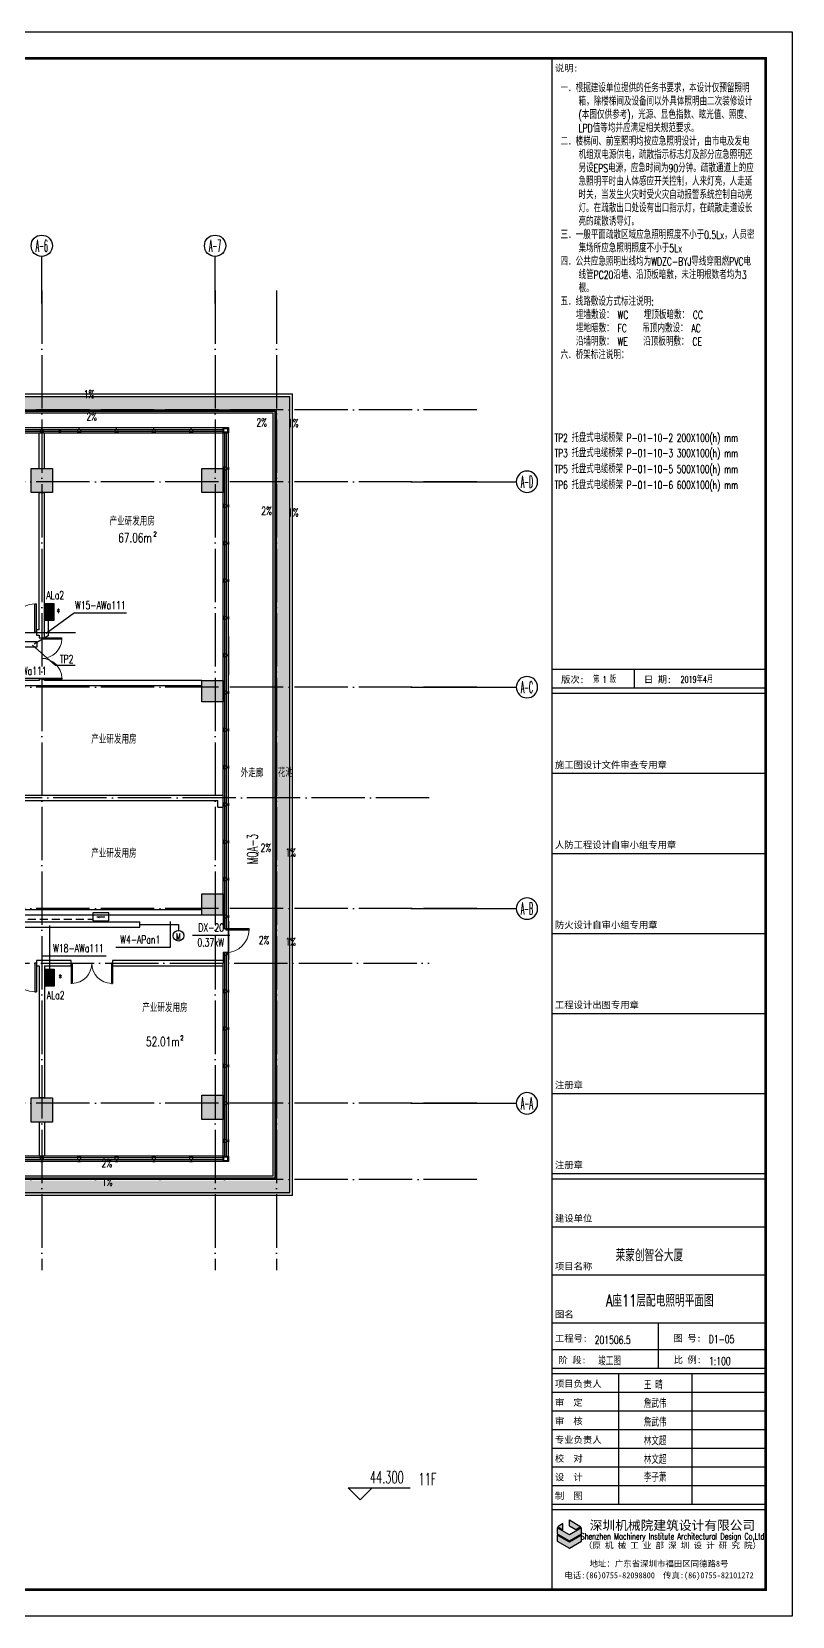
# Model space of a CAD drawing. Extents: x 1980812 to 2226895, y -554123 to 281606.
# Drawn here: x 2036387 to 2064912, y 83858 to 143258 of the extents above; entities that cross this region are included whole.
import ezdxf
from ezdxf.enums import TextEntityAlignment as Align

# ---------------------------------------------------------------- set-up
doc = ezdxf.new("R2010")
doc.units = 0
doc.header["$LTSCALE"] = 1000
doc.header["$MEASUREMENT"] = 0
doc.linetypes.add('DOTE', pattern=[2.42, 2, -0.2, 0.02, -0.2])
doc.linetypes.add('DQXX', pattern=[4.5, 3, -1.5])
for name, color, linetype in [('$TD_AUDIT_GENERATED_(158)', 8, 'Continuous'), ('$TD_AUDIT_GENERATED_(1F3)', 7, 'Continuous'), ('$TD_AUDIT_GENERATED_(210)', 8, 'Continuous'), ('$TD_AUDIT_GENERATED_(24E)', 8, 'Continuous'), ('$TD_AUDIT_GENERATED_(2762)', 8, 'Continuous'), ('$TD_AUDIT_GENERATED_(276D)', 8, 'Continuous'), ('$TD_AUDIT_GENERATED_(2A51)', 8, 'Continuous'), ('1', 1, 'Continuous'), ('7', 7, 'Continuous'), ('A-FLOR-LAND', 8, 'Continuous'), ('AXIS', 7, 'Continuous'), ('AXIS_TEXT', 7, 'Continuous'), ('COLU', 8, 'Continuous'), ('COLU_HATCH', 8, 'Continuous'), ('CURTWALL', 8, 'Continuous'), ('DIM_ELEV', 8, 'Continuous'), ('DIM_SYMB', 8, 'Continuous'), ('dote', 8, 'DOTE'), ('DQ1', 1, 'Continuous'), ('DQ2', 2, 'Continuous'), ('DQ7', 7, 'Continuous'), ('DQK1', 1, 'Continuous'), ('DQK7', 7, 'Continuous'), ('DQqj', 1, 'Continuous'), ('DQX', 2, 'DQXX'), ('PUB_TEXT', 8, 'Continuous'), ('TK', 1, 'Continuous'), ('WALL', 7, 'Continuous'), ('WINDOW', 8, 'Continuous')]:
    doc.layers.add(name, color=color, linetype=linetype)
doc.styles.add('_TCH_AXIS', font='COMPLEX', dxfattribs={"bigfont": 'GBCBIG'})
doc.styles.add('_TCH_DIM', font='SIMPLEX', dxfattribs={"bigfont": 'GBCBIG'})
doc.styles.add('COMPLEX', font='COMPLEX')
doc.styles.add('D8', font='txtw.shx', dxfattribs={"width": 0.7, "bigfont": 'hztxtw.shx'})
doc.styles.add('HEITI', font='simplex.shx', dxfattribs={"width": 0.6, "bigfont": 'hztxt.shx'})
doc.styles.add('HZF', font='ROMANS2', dxfattribs={"width": 0.7, "bigfont": 'HZDF2'})
doc.styles.add('HZTXTW', font='txtw.shx', dxfattribs={"width": 0.6, "bigfont": 'hztxtw.shx'})
doc.styles.add('SONGTI', font='', dxfattribs={"width": 1.1})
doc.styles.get('SONGTI').set_extended_font_data('NSimSun')

# ---------------------------------------------------------------- blocks, each defined once
blk = doc.blocks.new('_AXISO')
blk.add_circle((0, 0), 0.5)
at = {"layer": 'AXIS_TEXT', "style": 'COMPLEX', "width": 1.041667}
blk.add_attdef('A', text='', height=0.56, dxfattribs=at).set_placement((-0.25, -0.28), (0.25, -0.28), align=Align.FIT)
blk = doc.blocks.new('$TD_AUDIT_GENERATED_(9F)')
at = {"layer": 'AXIS'}
for p, q in [((40100, 29979), (40100, 31745)), ((46600, 29979), (46600, 31745)), ((53944, 23300), (57893, 23300)), ((53944, 15600), (57893, 15600)), ((53944, 7300), (57893, 7300)), ((53944, 0), (57893, 0))]:
    blk.add_line(p, q, dxfattribs=at)
at = {"layer": 'dote'}
for p, q in [((40100, 30469), (40100, -6248)), ((46600, 30469), (46600, -6248)), ((48900, 30469), (48900, -6248)), ((56411, 26000), (-8456, 26000)), ((56413, 23300), (-8454, 23300)), ((56413, 15600), (-8454, 15600)), ((54631, 11450), (37209, 11450)), ((56413, 7300), (-8454, 7300)), ((56413, 0), (-8454, 0)), ((56413, -2850), (-8454, -2850))]:
    blk.add_line(p, q, dxfattribs=at)
at = {"layer": 'AXIS'}
ref = blk.add_blockref('_AXISO', (40100, 32145), dxfattribs=dict(at, xscale=800, yscale=800, zscale=800))
ref.add_attrib('A', 'A-6', dxfattribs={"layer": 'AXIS_TEXT', "height": 452.5, "style": '_TCH_AXIS', "width": 0.344262}).set_placement((39874, 31919), (40326, 31919), align=Align.FIT)
ref = blk.add_blockref('_AXISO', (46600, 32145), dxfattribs=dict(at, xscale=800, yscale=800, zscale=800))
ref.add_attrib('A', 'A-7', dxfattribs={"layer": 'AXIS_TEXT', "height": 452.5, "style": '_TCH_AXIS', "width": 0.344262}).set_placement((46374, 31919), (46826, 31919), align=Align.FIT)
ref = blk.add_blockref('_AXISO', (58293, 23300), dxfattribs=dict(at, xscale=-800, yscale=800, zscale=800))
ref.add_attrib('A', 'A-D', dxfattribs={"layer": 'AXIS_TEXT', "height": 452.5, "style": '_TCH_AXIS', "width": 0.328125}).set_placement((58066, 23074), (58519, 23074), align=Align.FIT)
ref = blk.add_blockref('_AXISO', (58293, 15600), dxfattribs=dict(at, xscale=-800, yscale=800, zscale=800))
ref.add_attrib('A', 'A-C', dxfattribs={"layer": 'AXIS_TEXT', "height": 452.5, "style": '_TCH_AXIS', "width": 0.33871}).set_placement((58066, 15374), (58519, 15374), align=Align.FIT)
ref = blk.add_blockref('_AXISO', (58293, 7300), dxfattribs=dict(at, xscale=-800, yscale=800, zscale=800))
ref.add_attrib('A', 'A-B', dxfattribs={"layer": 'AXIS_TEXT', "height": 452.5, "style": '_TCH_AXIS', "width": 0.328125}).set_placement((58066, 7074), (58519, 7074), align=Align.FIT)
ref = blk.add_blockref('_AXISO', (58293, 0), dxfattribs=dict(at, xscale=-800, yscale=800, zscale=800))
ref.add_attrib('A', 'A-A', dxfattribs={"layer": 'AXIS_TEXT', "height": 452.5, "style": '_TCH_AXIS', "width": 0.323077}).set_placement((58066, -226), (58519, -226), align=Align.FIT)
blk = doc.blocks.new('$DorLib2D$00000002')
for p, q in [((-0.5, 0), (-0.5, 0.4875)), ((-0.475, 0.4875), (-0.5, 0.4875)), ((-0.475, 0), (-0.475, 0.4875)), ((0.475, 0), (0.475, 0.4875)), ((0.475, 0.4875), (0.5, 0.4875)), ((0.5, 0), (0.5, 0.4875)), ((-0.5, 0), (-0.475, 0)), ((0.5, 0), (0.475, 0))]:
    blk.add_line(p, q)
at = {"lineweight": 13}
for centre, start, end in [((-0.4875, 0), 0, 88.53072), ((0.4875, 0), 91.46928, 180)]:
    blk.add_arc(centre, 0.4875, start, end, dxfattribs=at)
blk = doc.blocks.new('$DorLib2D$00000001')
for p, q in [((0.45, 0.975), (0.5, 0.975)), ((0.45, 0), (0.45, 0.975)), ((0.5, 0), (0.5, 0.975)), ((0.5, 0), (0.45, 0))]:
    blk.add_line(p, q)
at = {"lineweight": 13}
blk.add_arc((0.475, 0), 0.975, 91.4693, 180, dxfattribs=at)
blk = doc.blocks.new('A$C5CD355C1')
at = {"layer": 'A-FLOR-LAND'}
h = blk.add_hatch(dxfattribs=at)
h.set_pattern_fill('GRASS', color=256, scale=50)
h.set_pattern_definition([(90, (-3008715.91, 301493.59), (-99.7795475, 99.7795475), [26.458066, -173.101015]), (45, (-3008715.91, 301493.6), (-99.7796155, 99.7796155), [26.458066, -114.651615]), (135, (-3008715.91, 301493.6), (-99.7796155, -99.7796155), [26.458066, -114.651615])])
h.paths.add_polyline_path([(-2800, 2700), (48900, 2700), (48900, -26200), (-2800, -26200)], flags=16)
h.paths.add_polyline_path([(-3300, 3200), (49400, 3200), (49400, -26700), (-3300, -26700)])
at = {"layer": '$TD_AUDIT_GENERATED_(158)'}
for p, q in [((-3400, 3300), (49500, 3300)), ((-3300, 3200), (49400, 3200)), ((49400, -26650), (49400, 3200)), ((49500, -26750), (49500, 3300)), ((49400, -26650), (-3300, -26650)), ((49500, -26750), (-3400, -26750))]:
    blk.add_line(p, q, dxfattribs=at)
at = {"layer": '$TD_AUDIT_GENERATED_(24E)'}
for p, q in [((-2800, 2700), (48900, 2700)), ((-2750, 2650), (48850, 2650)), ((-2680, 2580), (48780, 2580)), ((48780, -26030), (48780, 2580)), ((48850, -26100), (48850, 2650)), ((48900, -26150), (48900, 2700)), ((48850, -26100), (-2750, -26100)), ((48780, -26030), (-2680, -26030)), ((48900, -26150), (-2800, -26150))]:
    blk.add_line(p, q, dxfattribs=at)
at = {"layer": 'CURTWALL'}
for p, q in [((35550, 2030), (40100, 2030)), ((35550, 1963), (40100, 1963)), ((35550, 1897), (40100, 1897)), ((35550, 1830), (40100, 1830)), ((40100, 2030), (46900, 2030)), ((40100, 1963), (46900, 1963)), ((40100, 1897), (46900, 1897)), ((40100, 1830), (46900, 1830)), ((46900, 2030), (46900, 1830)), ((46900, -16150), (46900, 1830)), ((46900, 1830), (47100, 1830)), ((46967, -16150), (46967, 1830)), ((47033, -16150), (47033, 1830)), ((47100, -16150), (47100, 1830)), ((46900, -16150), (46900, -16750)), ((46967, -16750), (46967, -16150)), ((47033, -16750), (47033, -16150)), ((47100, -16750), (47100, -16150)), ((46900, -16750), (47100, -16750)), ((47100, -17650), (47100, -16750)), ((47100, -17650), (46900, -17650)), ((46900, -17650), (46900, -18050)), ((46967, -18050), (46967, -17650)), ((47033, -18050), (47033, -17650)), ((47100, -18050), (47100, -17650)), ((46900, -25280), (46900, -18050)), ((46967, -25280), (46967, -18050)), ((47033, -25280), (47033, -18050)), ((47100, -25280), (47100, -18050)), ((40100, -25280), (35900, -25280)), ((40100, -25347), (35900, -25347)), ((40100, -25413), (35900, -25413)), ((40100, -25480), (35900, -25480)), ((46900, -25280), (40100, -25280)), ((46900, -25347), (40100, -25347)), ((46900, -25413), (40100, -25413)), ((46900, -25480), (40100, -25480)), ((46900, -25280), (47100, -25280)), ((46900, -25480), (46900, -25280))]:
    blk.add_line(p, q, dxfattribs=at)
for points in [[(46900, 2030), (47100, 2030), (47100, 1830), (46900, 1830)], [(46930, 2000), (47070, 2000), (47070, 1860), (46930, 1860)], [(46900, -25280), (47100, -25280), (47100, -25480), (46900, -25480)], [(46930, -25310), (47070, -25310), (47070, -25450), (46930, -25450)]]:
    blk.add_lwpolyline(points, close=True, dxfattribs=at)
at = {"layer": 'dote'}
for p, q in [((-6618, -5650), (41387, -5650)), ((6180, -18050), (54625, -18050))]:
    blk.add_line(p, q, dxfattribs=at)
at = {"layer": 'WALL'}
for p, q in [((40000, 500), (40000, 1830)), ((40200, 500), (40200, 1830)), ((40000, 500), (40200, 500)), ((40000, -5550), (40000, -400)), ((40000, -400), (40200, -400)), ((40200, -5650), (40200, -400)), ((40000, -5550), (39900, -5550)), ((39900, -5550), (39900, -5750)), ((39900, -5750), (40000, -5750)), ((40000, -5750), (40000, -5850)), ((40000, -5850), (40200, -5850)), ((40200, -5850), (40200, -5650)), ((40000, -7450), (37700, -7450)), ((40100, -7650), (37900, -7650)), ((40200, -7400), (40000, -7400)), ((40000, -7400), (40000, -7450)), ((46100, -7650), (40100, -7650)), ((40200, -7450), (40200, -7400)), ((46100, -7450), (40200, -7450)), ((46100, -7650), (46100, -7450)), ((37900, -11750), (46900, -11750)), ((46900, -12200), (46900, -11750)), ((37900, -11950), (46700, -11950)), ((46700, -12200), (46700, -11950)), ((46700, -12200), (46900, -12200)), ((46100, -16250), (37700, -16250)), ((46100, -16050), (37900, -16050)), ((46100, -16250), (46100, -16050)), ((46900, -16050), (46900, -16050)), ((46900, -16250), (46900, -16050)), ((46900, -16250), (46900, -16250)), ((40100, -17950), (39900, -17950)), ((39900, -17950), (39900, -18150)), ((39900, -18150), (40000, -18150)), ((40000, -18150), (40000, -23100)), ((41200, -17950), (40100, -17950)), ((40200, -18150), (40200, -23100)), ((40200, -18150), (41200, -18150)), ((41200, -18150), (41200, -17950)), ((46900, -17950), (42750, -17950)), ((42750, -17950), (42750, -18150)), ((42750, -18150), (46900, -18150)), ((40200, -23100), (40000, -23100)), ((40000, -24000), (40000, -25280)), ((40200, -24000), (40000, -24000)), ((40200, -24000), (40200, -25280))]:
    blk.add_line(p, q, dxfattribs=at)
blk.add_lwpolyline([(49500, -23600), (49500, -11950)], dxfattribs=at)
at = {"layer": 'WINDOW'}
for p, q in [((47100, -5800), (47100, -7250)), ((47100, -16475), (47100, -17925))]:
    blk.add_line(p, q, dxfattribs=at)
at = {"layer": 'CURTWALL', "xscale": 900, "yscale": -900, "zscale": 200, "rotation": 90.00000001119172}
blk.add_blockref('$DorLib2D$00000001', (47000, -17200), dxfattribs=at)
at = {"layer": 'WINDOW'}
for name, p, xscale, yscale, zscale, rotation in [('$DorLib2D$00000001', (39350, -5650), 1100, 1100, 1100, 3.414459379996089e-11), ('$DorLib2D$00000002', (40100, -6625), -1550, -1550, -1550, 89.99999999897491), ('$DorLib2D$00000001', (39350, -18050), -1100, 1100, -1100, 180), ('$DorLib2D$00000002', (41975, -18050), 1550, 1550, 1550, 180)]:
    blk.add_blockref(name, p, dxfattribs=dict(at, xscale=xscale, yscale=yscale, zscale=zscale, rotation=rotation))
blk = doc.blocks.new('A$C312424F2')
at = {"layer": '$TD_AUDIT_GENERATED_(1F3)', "style": 'D8', "width": 0.7}
for p in [(43491, -1537), (42805, -9712), (42805, -13987), (44718, -19773)]:
    blk.add_text('\\M+5B2FA\\M+5D2B5\\M+5D1D0\\M+5B7A2\\M+5D3C3\\M+5B7BF', height=300, rotation=0.00057, dxfattribs=at).set_placement(p, align=Align.MIDDLE_CENTER)
blk = doc.blocks.new('$TD_AUDIT_GENERATED_(2768)')
at = {"layer": '$TD_AUDIT_GENERATED_(276D)'}
blk.add_line((115028288, 22648046), (115028222, 22648046), dxfattribs=at)
for points in [[(115028222, 22648096), (115028225, 22648096), (115028225, 22647996), (115028222, 22647996)], [(115028288, 22648096), (115028422, 22648096), (115028422, 22647996), (115028288, 22647996)]]:
    blk.add_lwpolyline(points, close=True, dxfattribs=at)
blk = doc.blocks.new('$TD_AUDIT_GENERATED_(2763)')
at = {"layer": 'WINDOW'}
for p, rotation in [((-22607946, 115030252), 270), ((-22606546, 115030252), 270), ((-22605146, 115030252), 270), ((-22603746, 115030252), 270), ((-22602346, 115030252), 270), ((22688146, -115053702), 90), ((22689546, -115053702), 90), ((22690946, -115053702), 90), ((22692346, -115053702), 90), ((22693746, -115053702), 90)]:
    blk.add_blockref('$TD_AUDIT_GENERATED_(2768)', p, dxfattribs=dict(at, rotation=rotation))
at = {"layer": 'WINDOW', "xscale": -1}
for p in [(115075322, -22647546), (115075322, -22648946), (115075322, -22650346), (115075322, -22651746), (115075322, -22653146), (115075322, -22654546), (115075322, -22655946), (115075322, -22657346), (115075322, -22658746), (115075322, -22660146), (115075322, -22661546), (115075322, -22662946), (115075322, -22664346), (115075322, -22665746), (115075322, -22667146), (115075322, -22668546), (115075322, -22669946), (115075322, -22671346), (115075322, -22672746)]:
    blk.add_blockref('$TD_AUDIT_GENERATED_(2768)', p, dxfattribs=at)
blk = doc.blocks.new('$TD_AUDIT_GENERATED_(3B77)')
at = {"layer": 'COLU_HATCH'}
h = blk.add_hatch(color=256, dxfattribs=at)
h.dxf.hatch_style = 1
h.paths.add_polyline_path([(39700, 23800), (40500, 23800), (40500, 22900), (39700, 22900)])
h = blk.add_hatch(color=256, dxfattribs=at)
h.dxf.hatch_style = 1
h.paths.add_polyline_path([(46100, 23800), (46900, 23800), (46900, 22900), (46100, 22900)])
h = blk.add_hatch(color=256, dxfattribs=at)
h.dxf.hatch_style = 1
h.paths.add_polyline_path([(46900, 15850), (46900, 15050), (46100, 15050), (46100, 15850)])
h = blk.add_hatch(color=256, dxfattribs=at)
h.dxf.hatch_style = 1
h.paths.add_polyline_path([(46100, 7050), (46100, 7850), (46900, 7850), (46900, 7050)])
h = blk.add_hatch(color=256, dxfattribs=at)
h.dxf.hatch_style = 1
h.paths.add_polyline_path([(39700, 200), (40500, 200), (40500, -700), (39700, -700)])
h = blk.add_hatch(color=256, dxfattribs=at)
h.dxf.hatch_style = 1
h.paths.add_polyline_path([(46100, -600), (46100, 300), (46900, 300), (46900, -600)])
at = {"layer": 'COLU'}
for points in [[(39700, 23800), (40500, 23800), (40500, 22900), (39700, 22900)], [(46100, 23800), (46900, 23800), (46900, 22900), (46100, 22900)], [(46900, 15850), (46900, 15050), (46100, 15050), (46100, 15850)], [(46100, 7050), (46100, 7850), (46900, 7850), (46900, 7050)], [(39700, 200), (40500, 200), (40500, -700), (39700, -700)], [(46100, -600), (46100, 300), (46900, 300), (46900, -600)]]:
    blk.add_lwpolyline(points, close=True, dxfattribs=at)
blk = doc.blocks.new('*X245')
at = {"color": 0}
for p, q in [((8700, 8370), (9500, 8370)), ((8700, 8340), (9500, 8340)), ((8700, 8310), (9500, 8310)), ((8700, 8280), (9500, 8280)), ((8700, 8250), (9500, 8250)), ((8700, 8220), (9500, 8220)), ((8700, 8190), (9500, 8190)), ((8700, 8160), (9500, 8160)), ((8700, 8130), (9500, 8130)), ((8700, 8100), (9500, 8100)), ((8700, 8070), (9500, 8070)), ((8700, 8040), (9500, 8040)), ((8700, 8010), (9500, 8010))]:
    blk.add_line(p, q, dxfattribs=at)
blk = doc.blocks.new('XM')
at = {"layer": '1'}
for p, q in [((320, 168), (-320, 168)), ((-320, 168), (-320, -152)), ((320, -152), (320, 168)), ((-320, -152), (320, -152))]:
    blk.add_line(p, q, dxfattribs=at)
at = {"layer": '1', "xscale": 0.8, "yscale": 0.8, "zscale": 0.8}
blk.add_blockref('*X245', (-7280, -6552), dxfattribs=at)
blk = doc.blocks.new('dj')
at = {"layer": 'DQK1'}
blk.add_circle((0, 0), 200, dxfattribs=at)
at = {"layer": 'DQK7', "style": 'D8', "width": 0.7}
blk.add_text('M', height=250, dxfattribs=at).set_placement((-100, -150))
blk = doc.blocks.new('dyz')
at = {"layer": 'DQK1'}
for p, q in [((-300, 0), (300, 0)), ((-300, -300), (-300, 0)), ((300, 0), (300, -300)), ((300, -300), (-300, -300))]:
    blk.add_line(p, q, dxfattribs=at)
at = {"layer": 'DQK7'}
for q in [(-58, -127), (-58, -127), (150, -150), (-58, -173), (-58, -173)]:
    blk.add_line((-150, -150), q, dxfattribs=at)
blk = doc.blocks.new('tu kuang A1 A')
at = {"layer": 'TK'}
h = blk.add_hatch(color=256, dxfattribs=at)
h.paths.add_polyline_path([(75976, 3247), (75738, 3384), (75738, 3611), (76172, 3360)])
h.paths.add_polyline_path([(75303, 3360), (75499, 3247), (75499, 3473)])
h.paths.add_polyline_path([(75280, 3095), (75738, 2831), (76195, 3095), (76195, 3321), (75738, 3057), (75280, 3321)])
h.paths.add_polyline_path([(75738, 2553), (76195, 2817), (76195, 3043), (75738, 2779), (75280, 3043), (75280, 2817)])
for p, q in [((75100, 1000), (75100, 58400)), ((83100, 1000), (83100, 58400)), ((75100, 35500), (83100, 35500)), ((78187, 34800), (78187, 35500)), ((75100, 34800), (83100, 34800)), ((75100, 34600), (83100, 34600)), ((75100, 31600), (83100, 31600)), ((75100, 28600), (83100, 28600)), ((75100, 25600), (83100, 25600)), ((75100, 22600), (83100, 22600)), ((75100, 19600), (83100, 19600)), ((75100, 16600), (83100, 16600)), ((75100, 16400), (83100, 16400)), ((75100, 16400), (83100, 16400)), ((75100, 16400), (83100, 16400)), ((75100, 16400), (83100, 16400)), ((75100, 16400), (83100, 16400)), ((75100, 14600), (83100, 14600)), ((75100, 14600), (83100, 14600)), ((75100, 14600), (83100, 14600)), ((75100, 14600), (83100, 14600)), ((75100, 14600), (83100, 14600)), ((75100, 12800), (83100, 12800)), ((75100, 11000), (83100, 11000)), ((79087, 9286), (79087, 11000)), ((75100, 10000), (83100, 10000)), ((75100, 9300), (83100, 9300)), ((75100, 9300), (83100, 9300)), ((75100, 9300), (83100, 9300)), ((75100, 9100), (83100, 9100)), ((77600, 4200), (77600, 9100)), ((80350, 4200), (80350, 9100)), ((75100, 8400), (83100, 8400)), ((75100, 7700), (83100, 7700)), ((75100, 7000), (83100, 7000)), ((75100, 6300), (83100, 6300)), ((75100, 5600), (83100, 5600)), ((75100, 4900), (83100, 4900)), ((75100, 4200), (83100, 4200)), ((75100, 4000), (83100, 4000)), ((83100, 1000), (75100, 1000))]:
    blk.add_line(p, q, dxfattribs=at)
for points in [[(0, 59400), (84100, 59400), (84100, 0), (0, 0)], [(75976, 3247), (75738, 3384), (75738, 3611), (76172, 3360)], [(75280, 3095), (75738, 2831), (76195, 3095), (76195, 3321), (75738, 3057), (75280, 3321)], [(75738, 2553), (76195, 2817), (76195, 3043), (75738, 2779), (75280, 3043), (75280, 2817)], [(75303, 3360), (75499, 3247), (75499, 3473)]]:
    blk.add_lwpolyline(points, close=True, dxfattribs=at)
at = {"layer": 'TK', "const_width": 100}
blk.add_lwpolyline([(83100, 1000), (83100, 58400), (2500, 58400), (2500, 1000)], close=True, dxfattribs=at)
at = {"layer": '7', "style": 'D8', "width": 0.7}
for s, height, p in [('\\M+5B5DA 1 \\M+5B0E6', 250, (76625, 34995)), ('2019\\M+5C4EA4\\M+5D4C2', 250, (79909, 34997)), ('201506.5', 300, (76689, 10210)), ('\\M+5BFA2\\M+5B9A4\\M+5CDBC', 300, (76820, 9408)), ('1:100', 300, (80977, 9415)), ('\\M+5CDF5 \\M+5C7E7', 300, (78530, 8510)), ('\\M+5D5B2\\M+5CEE4\\M+5CEB0', 300, (78530, 7816)), ('\\M+5D5B2\\M+5CEE4\\M+5CEB0', 300, (78530, 7116)), ('\\M+5C1D6\\M+5CEC4\\M+5B3AC', 300, (78530, 6414)), ('\\M+5C1D6\\M+5CEC4\\M+5B3AC', 300, (78530, 5714)), ('\\M+5C0EE\\M+5D7D3\\M+5CFF4', 300, (78530, 5048))]:
    blk.add_text(s, height=height, dxfattribs=at).set_placement(p)
at = {"layer": '7', "color": 1, "style": 'D8', "width": 0.7}
blk.add_text('\\M+5C0B3\\M+5C3C9\\M+5B4B4\\M+5D6C7\\M+5B9C8\\M+5B4F3\\M+5CFC3', height=450, dxfattribs=at).set_placement((77472, 13307))
at = {"layer": 'TK', "style": 'SONGTI'}
for s, p in [('\\M+5CBB5\\M+5C3F7:', (75198, 57909)), ('\\M+5B0E6\\M+5B4CE:', (75428, 34992)), ('\\M+5C8D5 \\M+5C6DA:', (78532, 34992)), ('\\M+5CAA9\\M+5B9A4\\M+5CDBC\\M+5C9E8\\M+5BCC6\\M+5CEC4\\M+5BCFE\\M+5C9F3\\M+5B2E9\\M+5D7A8\\M+5D3C3\\M+5D5C2', (75198, 31792)), ('\\M+5C8CB\\M+5B7C0\\M+5B9A4\\M+5B3CC\\M+5C9E8\\M+5BCC6\\M+5D7D4\\M+5C9F3\\M+5D0A1\\M+5D7E9\\M+5D7A8\\M+5D3C3\\M+5D5C2', (75198, 28792)), ('\\M+5B7C0\\M+5BBF0\\M+5C9E8\\M+5BCC6\\M+5D7D4\\M+5C9F3\\M+5D0A1\\M+5D7E9\\M+5D7A8\\M+5D3C3\\M+5D5C2', (75198, 25792)), ('\\M+5B9A4\\M+5B3CC\\M+5C9E8\\M+5BCC6\\M+5B3F6\\M+5CDBC\\M+5D7A8\\M+5D3C3\\M+5D5C2', (75198, 22792)), ('\\M+5D7A2\\M+5B2E1\\M+5D5C2', (75198, 19792)), ('\\M+5D7A2\\M+5B2E1\\M+5D5C2', (75198, 16792)), ('\\M+5BDA8\\M+5C9E8\\M+5B5A5\\M+5CEBB', (75198, 14792)), ('\\M+5CFEE\\M+5C4BF\\M+5C3FB\\M+5B3C6', (75198, 12992)), ('\\M+5CDBC\\M+5C3FB', (75198, 11192)), ('\\M+5B9A4\\M+5B3CC\\M+5BAC5:', (75198, 10294)), ('\\M+5B1C8 \\M+5C0FD:', (79649, 9492)), ('\\M+5CFEE\\M+5C4BF\\M+5B8BA\\M+5D4F0\\M+5C8CB', (75198, 8592)), ('\\M+5C9F3  \\M+5B6A8', (75198, 7892)), ('\\M+5C9F3  \\M+5BACB', (75198, 7192)), ('\\M+5D7A8\\M+5D2B5\\M+5B8BA\\M+5D4F0\\M+5C8CB', (75198, 6492)), ('\\M+5D0A3  \\M+5B6D4', (75198, 5792)), ('\\M+5C9E8  \\M+5BCC6', (75198, 5092)), ('\\M+5D6C6  \\M+5CDBC', (75198, 4392))]:
    blk.add_text(s, height=250, dxfattribs=at).set_placement(p)
for s, p in [('\\M+5CDBC \\M+5BAC5:', (80166, 10425)), ('\\M+5BDD7 \\M+5B6CE:', (75853, 9606))]:
    blk.add_text(s, height=250, dxfattribs=at).set_placement(p, align=Align.MIDDLE_CENTER)
for s, height, p in [('\\M+5C9EE\\M+5DBDA\\M+5BBFA\\M+5D0B5\\M+5D4BA\\M+5BDA8\\M+5D6FE\\M+5C9E8\\M+5BCC6\\M+5D3D0\\M+5CFDE\\M+5B9AB\\M+5CBBE', 350, (79605, 3238)), ('\\M+5A3A8\\M+5D4AD \\M+5BBFA \\M+5D0B5 \\M+5B9A4 \\M+5D2B5 \\M+5B2BF \\M+5C9EE \\M+5DBDA \\M+5C9E8 \\M+5BCC6 \\M+5D1D0 \\M+5BEBF \\M+5D4BA\\M+5A3A9', 228, (79605, 2543)), ('\\M+5B5D8\\M+5D6B7\\M+5A3BA\\M+5B9E3\\M+5B6AB\\M+5CAA1\\M+5C9EE\\M+5DBDA\\M+5CAD0\\M+5B8A3\\M+5CCEF\\M+5C7F8\\M+5CDAC\\M+5B5C2\\M+5C2B78\\M+5BAC5', 225.625, (79100, 1860)), ('\\M+5B5E7\\M+5BBB0:(86)0755-82098800  \\M+5B4AB\\M+5D5E6:(86)0755-82101272', 225.62, (79100, 1424))]:
    blk.add_text(s, height=height, dxfattribs=at).set_placement(p, align=Align.CENTER)
at = {"layer": 'TK', "style": 'HEITI', "width": 0.7}
blk.add_text('Shenzhen Machinery Institute Architectural Design Co,Ltd', height=229, dxfattribs=at).set_placement((79605, 2884), align=Align.CENTER)

msp = doc.modelspace()

# ---------------------------------------------------------------- linework, layer by layer
at = {"layer": 'DIM_ELEV'}
for p, q in [((2048700.6, 88224.5), (2048250.6, 88674.5)), ((2048250.6, 88674.5), (2050584.3, 88674.5)), ((2048700.6, 88224.5), (2049150.6, 88674.5))]:
    msp.add_line(p, q, dxfattribs=at)
at = {"layer": 'DIM_SYMB'}
for points in [[(2039252.2, 129382.7, 0, 0, 0), (2037951.2, 129382.7, 80, 0, 0), (2037651.2, 129382.7, 0, 0, 0)], [(2045880.1, 129350.1, 0, 0, 0), (2045880.1, 128049.1, 80, 0, 0), (2045880.1, 127749.1, 0, 0, 0)], [(2039341.1, 128507.4, 0, 0, 0), (2037833.2, 128576, 80, 0, 0), (2037533.5, 128589.6, 0, 0, 0)], [(2044397.3, 128735.4, 0, 0, 0), (2044961.4, 128185.5, 80, 0, 0), (2045176.2, 127976, 0, 0, 0)], [(2044609.8, 124679.6, 0, 0, 0), (2045083.4, 126005.8, 80, 0, 0), (2045184.3, 126288.3, 0, 0, 0)], [(2045880.1, 124473.1, 0, 0, 0), (2045880.1, 125774.1, 80, 0, 0), (2045880.1, 126074.1, 0, 0, 0)], [(2044583.1, 113282.5, 0, 0, 0), (2044982.5, 112167.3, 80, 0, 0), (2045083.6, 111884.9, 0, 0, 0)], [(2045787.5, 113259, 0, 0, 0), (2045787.5, 111958, 80, 0, 0), (2045787.5, 111658, 0, 0, 0)], [(2044517.2, 108588.4, 0, 0, 0), (2044990.8, 109914.6, 80, 0, 0), (2045091.7, 110197.1, 0, 0, 0)], [(2045787.5, 108381.9, 0, 0, 0), (2045787.5, 109682.9, 80, 0, 0), (2045787.5, 109982.9, 0, 0, 0)], [(2039943, 100636.4, 0, 0, 0), (2038571.8, 100515.7, 80, 0, 0), (2038272.9, 100489.4, 0, 0, 0)], [(2039933.6, 99856.4, 0, 0, 0), (2038632.6, 99856.4, 80, 0, 0), (2038332.6, 99856.4, 0, 0, 0)]]:
    msp.add_lwpolyline(points, format="xyseb", dxfattribs=at)
at = {"layer": 'DIM_SYMB', "const_width": 60}
msp.add_lwpolyline([(2037444.9, 128313.7, 1), (2037438.1, 128254.1, 1)], format="xyb", close=True, dxfattribs=at)
at = {"layer": 'DQ2'}
msp.add_line((2037062, 108115.3), (2037062, 109757.7), dxfattribs=at)
for points in [[(2037000.9, 121180.3), (2037000.9, 120614.5), (2036486.5, 120304.5)], [(2040440, 109793.6), (2041895.5, 109793.6), (2041895.5, 109571.8)]]:
    msp.add_lwpolyline(points, dxfattribs=at)
at = {"layer": 'DQ7'}
for p, q in [((2037994.7, 121477.8), (2036925.6, 120695)), ((2037994.7, 121477.8), (2039945.5, 121477.8)), ((2037282.7, 119493.9), (2036422.5, 120260.2)), ((2038018, 119493.9), (2037282.7, 119493.9)), ((2034722.2, 119019.7), (2036962.6, 119019.7)), ((2041589.9, 108943.2), (2041589.9, 109907.8)), ((2042415.2, 109392.5), (2043823.4, 109392.5)), ((2039546, 108943.2), (2041589.9, 108943.2)), ((2036805.3, 108620.4), (2039180.8, 108620.4))]:
    msp.add_line(p, q, dxfattribs=at)
at = {"layer": 'DQqj', "ltscale": 0.15}
for p, q in [((2026677.3, 120393.6), (2036591, 120393.6)), ((2027526.9, 120193.6), (2036591, 120193.6)), ((2036591, 120193.6), (2036591, 120393.6)), ((2023455.5, 109893.6), (2040440, 109893.6)), ((2040440, 109693.6), (2040440, 109893.6)), ((2020639.4, 109693.6), (2040440, 109693.6))]:
    msp.add_line(p, q, dxfattribs=at)
at = {"layer": 'DQX', "ltscale": 0.1}
msp.add_lwpolyline([(2033666.5, 108643.6), (2035797.7, 108643.6), (2035797.7, 109991.4), (2038674.5, 109991.4)], dxfattribs=at)

# ---------------------------------------------------------------- block references
at = {"layer": '$TD_AUDIT_GENERATED_(1F3)'}
msp.add_blockref('A$C312424F2', (1996666.5, 126436.3), dxfattribs=at)
at = {"layer": '$TD_AUDIT_GENERATED_(210)'}
msp.add_blockref('A$C5CD355C1', (1996666.5, 126387.2), dxfattribs=at)
at = {"layer": '$TD_AUDIT_GENERATED_(2762)'}
msp.add_blockref('$TD_AUDIT_GENERATED_(2763)', (1996666.5, 126387.2), dxfattribs=at)
at = {"layer": 'COLU'}
msp.add_blockref('$TD_AUDIT_GENERATED_(3B77)', (1996666.5, 103087.2), dxfattribs=at)
at = {"layer": 'DQ1', "ltscale": 0.05, "xscale": -1, "rotation": 180}
msp.add_blockref('dyz', (2038974.5, 109922.9), dxfattribs=at)
at = {"layer": 'DQ1', "ltscale": 0.15}
msp.add_blockref('dj', (2041895.5, 109371.8), dxfattribs=at)
at = {"layer": 'DQ2'}
msp.add_blockref('tu kuang A1 A', (1980812.3, 83858.1), dxfattribs=at)
at = {"layer": 'DQ2', "xscale": -1, "rotation": 270}
for p in [(2037048.9, 121500.3), (2037062, 107795.3)]:
    msp.add_blockref('XM', p, dxfattribs=at)
at = {"layer": 'WALL'}
msp.add_blockref('$TD_AUDIT_GENERATED_(9F)', (1996666.5, 103087.2), dxfattribs=at)

# ---------------------------------------------------------------- texts
at = {"layer": '$TD_AUDIT_GENERATED_(1F3)', "style": 'HZF', "width": 0.7}
for s, height, p in [('67.06m', 350, (2040263.2, 124290.4)), ('2', 175, (2041015.4, 124428.4)), ('52.01m', 350, (2041305.2, 105401.1)), ('2', 175, (2042021.9, 105539.1))]:
    msp.add_text(s, height=height, dxfattribs=at).set_placement(p, align=Align.MIDDLE_CENTER)
at = {"layer": '$TD_AUDIT_GENERATED_(1F3)', "style": 'D8', "width": 0.7}
for s, p in [('\\M+5CDE2\\M+5D7DF\\M+5C0C8', (2044652.7, 115465.4)), ('\\M+5BBA8\\M+5B3D8', (2045904.5, 115479))]:
    msp.add_text(s, height=300, rotation=0.000571, dxfattribs=at).set_placement(p, align=Align.MIDDLE_CENTER)
at = {"layer": '$TD_AUDIT_GENERATED_(2A51)', "style": 'HZTXTW', "width": 0.6}
msp.add_text('MQA-3', height=400, rotation=90.000571, dxfattribs=at).set_placement((2044667.3, 112617.3), align=Align.MIDDLE_CENTER)
at = {"layer": '7', "style": 'D8', "width": 0.7}
msp.add_text('D1-05', height=300, dxfattribs=at).set_placement((2061776.8, 94099))
at = {"layer": 'DIM_ELEV', "color": 7, "style": 'HZTXTW', "width": 0.6}
for s, p in [('44.300', (2049069.9, 88842.8)), ('11F', (2050893.2, 88778.6))]:
    msp.add_text(s, height=450, dxfattribs=at).set_placement(p)
at = {"layer": 'DQ7', "style": 'D8', "width": 0.68}
for s, p in [('TP2 \\M+5CDD0\\M+5C5CC\\M+5CABD\\M+5B5E7\\M+5C0C2\\M+5C7C5\\M+5BCDC P-01-10-2 200X100(h) mm', (2055994.9, 127884.2)), ('TP3 \\M+5CDD0\\M+5C5CC\\M+5CABD\\M+5B5E7\\M+5C0C2\\M+5C7C5\\M+5BCDC P-01-10-3 300X100(h) mm', (2055994.9, 127312.4)), ('TP5 \\M+5CDD0\\M+5C5CC\\M+5CABD\\M+5B5E7\\M+5C0C2\\M+5C7C5\\M+5BCDC P-01-10-5 500X100(h) mm', (2055994.9, 126713.7)), ('TP6 \\M+5CDD0\\M+5C5CC\\M+5CABD\\M+5B5E7\\M+5C0C2\\M+5C7C5\\M+5BCDC P-01-10-6 600X100(h) mm', (2055994.9, 126116.5))]:
    msp.add_text(s, height=300, dxfattribs=at).set_placement(p)
at = {"layer": 'DQ7', "style": 'D8', "width": 0.7}
for s, p in [('ALa2', (2037271.4, 122135.1)), ('W15-AWa111', (2038961.2, 121758.3)), ('*', (2037387.9, 121488.1)), ('W16-AWa111', (2035999.7, 119300.1)), ('TP2', (2037697.3, 119740.1)), ('W4-APan1', (2040459.4, 109223.7)), ('DX-20', (2043119.8, 109673)), ('W18-AWa111', (2038139.4, 108900.8)), ('0.37kW', (2043102.7, 109118.5)), ('*', (2037457.5, 107783.1)), ('ALa2', (2037287.5, 107138))]:
    msp.add_text(s, height=300, dxfattribs=at).set_placement(p, align=Align.MIDDLE)
at = {"layer": 'DQ7', "color": 1, "style": 'D8', "width": 0.7}
msp.add_text('A\\M+5D7F911\\M+5B2E3\\M+5C5E4\\M+5B5E7\\M+5D5D5\\M+5C3F7\\M+5C6BD\\M+5C3E6\\M+5CDBC', height=450, dxfattribs=at).set_placement((2059940.3, 95465.2), align=Align.CENTER)
at = {"layer": 'DQ7', "insert": (2056220.2, 141292.9), "char_height": 300, "width": 7255.282, "attachment_point": 1, "style": 'D8'}
msp.add_mtext('\\pi-675,l675;\\M+5D2BB\\M+5A3AE\\M+5B8F9\\M+5BEDD\\M+5BDA8\\M+5C9E8\\M+5B5A5\\M+5CEBB\\M+5CCE1\\M+5B9A9\\M+5B5C4\\M+5C8CE\\M+5CEF1\\M+5CAE9\\M+5D2AA\\M+5C7F3\\M+5A3AC\\M+5B1BE\\M+5C9E8\\M+5BCC6\\M+5BDF6\\M+5D4A4\\M+5C1F4\\M+5D5D5\\M+5C3F7\\M+5CFE4\\M+5A3AC\\M+5B3FD\\M+5C2A5\\M+5CCDD\\M+5BCE4\\M+5BCB0\\M+5C9E8\\M+5B1B8\\M+5BCE4\\M+5D2D4\\M+5CDE2\\M+5BEDF\\M+5CCE5\\M+5D5D5\\M+5C3F7\\M+5D3C9\\M+5B6FE\\M+5B4CE\\M+5D7B0\\M+5D0DE\\M+5C9E8\\M+5BCC6(\\M+5B1BE\\M+5CDBC\\M+5BDF6\\M+5B9A9\\M+5B2CE\\M+5BFBC)\\M+5A3AC\\M+5B9E2\\M+5D4B4\\M+5A1A2\\M+5CFD4\\M+5C9AB\\M+5D6B8\\M+5CAFD\\M+5A1A2\\M+5D1A3\\M+5B9E2\\M+5D6B5\\M+5A1A2\\M+5D5D5\\M+5B6C8\\M+5A1A2LPD\\M+5D6B5\\M+5B5C8\\M+5BEF9\\M+5B2A2\\M+5D3A6\\M+5C2FA\\M+5D7E3\\M+5CFE0\\M+5B9D8\\M+5B9E6\\M+5B7B6\\M+5D2AA\\M+5C7F3\\M+5A1A3\\P\\M+5B6FE\\M+5A3AE\\M+5C2A5\\M+5CCDD\\M+5BCE4\\M+5A1A2\\M+5C7B0\\M+5CAD2\\M+5D5D5\\M+5C3F7\\M+5BEF9\\M+5B0B4\\M+5D3A6\\M+5BCB1\\M+5D5D5\\M+5C3F7\\M+5C9E8\\M+5BCC6\\M+5A3AC\\M+5D3C9\\M+5CAD0\\M+5B5E7\\M+5BCB0\\M+5B7A2\\M+5B5E7\\M+5BBFA\\M+5D7E9\\M+5CBAB\\M+5B5E7\\M+5D4B4\\M+5B9A9\\M+5B5E7\\M+5A3AC\\M+5CAE8\\M+5C9A2\\M+5D6B8\\M+5CABE\\M+5B1EA\\M+5D6BE\\M+5B5C6\\M+5BCB0\\M+5B2BF\\M+5B7D6\\M+5D3A6\\M+5BCB1\\M+5D5D5\\M+5C3F7\\M+5BBB9\\M+5C1ED\\M+5C9E8EPS\\M+5B5E7\\M+5D4B4\\M+5A3AC\\M+5D3A6\\M+5BCB1\\M+5CAB1\\M+5BCE4\\M+5CEAA90\\M+5B7D6\\M+5D6D3\\M+5A1A3\\M+5CAE8\\M+5C9A2\\M+5CDA8\\M+5B5C0\\M+5C9CF\\M+5B5C4\\M+5D3A6\\M+5BCB1\\M+5D5D5\\M+5C3F7\\M+5C6BD\\M+5CAB1\\M+5D3C9\\M+5C8CB\\M+5CCE5\\M+5B8D0\\M+5D3A6\\M+5BFAA\\M+5B9D8\\M+5BFD8\\M+5D6C6\\M+5A3AC\\M+5C8CB\\M+5C0B4\\M+5B5C6\\M+5C1C1\\M+5A3AC\\M+5C8CB\\M+5D7DF\\M+5D1D3\\M+5CAB1\\M+5B9D8\\M+5A3AC\\M+5B5B1\\M+5B7A2\\M+5C9FA\\M+5BBF0\\M+5D4D6\\M+5CAB1\\M+5CADC\\M+5BBF0\\M+5D4D6\\M+5D7D4\\M+5B6AF\\M+5B1A8\\M+5BEAF\\M+5CFB5\\M+5CDB3\\M+5BFD8\\M+5D6C6\\M+5D7D4\\M+5B6AF\\M+5C1C1\\M+5B5C6\\M+5A1A3\\M+5D4DA\\M+5CAE8\\M+5C9A2\\M+5B3F6\\M+5BFDA\\M+5B4A6\\M+5C9E8\\M+5D3D0\\M+5B3F6\\M+5BFDA\\M+5D6B8\\M+5CABE\\M+5B5C6\\M+5A3AC\\M+5D4DA\\M+5CAE8\\M+5C9A2\\M+5D7DF\\M+5B5C0\\M+5C9E8\\M+5B3A4\\M+5C1C1\\M+5B5C4\\M+5CAE8\\M+5C9A2\\M+5D3D5\\M+5B5BC\\M+5B5C6\\M+5A1A3\\P\\M+5C8FD\\M+5A3AE\\M+5D2BB\\M+5B0E3\\M+5C6BD\\M+5C3E6\\M+5CAE8\\M+5C9A2\\M+5C7F8\\M+5D3F2\\M+5D3A6\\M+5BCB1\\M+5D5D5\\M+5C3F7\\M+5D5D5\\M+5B6C8\\M+5B2BB\\M+5D0A1\\M+5D3DA0.5Lx\\M+5A3AC\\M+5C8CB\\M+5D4B1\\M+5C3DC\\M+5BCAF\\M+5B3A1\\M+5CBF9\\M+5D3A6\\M+5BCB1\\M+5D5D5\\M+5C3F7\\M+5D5D5\\M+5B6C8\\M+5B2BB\\M+5D0A1\\M+5D3DA5Lx\\P\\M+5CBC4\\M+5A3AE\\M+5B9AB\\M+5B9B2\\M+5D3A6\\M+5BCB1\\M+5D5D5\\M+5C3F7\\M+5B3F6\\M+5CFDF\\M+5BEF9\\M+5CEAAWDZC-BYJ\\M+5B5BC\\M+5CFDF\\M+5B4A9\\M+5D7E8\\M+5C8BCPVC\\M+5B5E7\\M+5CFDF\\M+5B9DCPC20\\M+5D1D8\\M+5C7BD\\M+5A1A2\\M+5D1D8\\M+5B6A5\\M+5B0E5\\M+5B0B5\\M+5B7F3\\M+5A3AC\\M+5CEB4\\M+5D7A2\\M+5C3F7\\M+5B8F9\\M+5CAFD\\M+5D5DF\\M+5BEF9\\M+5CEAA3\\M+5B8F9\\M+5A1A3\\P\\M+5CEE5\\M+5A3AE\\M+5CFDF\\M+5C2B7\\M+5B7F3\\M+5C9E8\\M+5B7BD\\M+5CABD\\M+5B1EA\\M+5D7A2\\M+5CBB5\\M+5C3F7:\\P    \\M+5C2F1\\M+5C7BD\\M+5B7F3\\M+5C9E8\\M+5A3BA WC    \\M+5C2F1\\M+5B6A5\\M+5B0E5\\M+5B0B5\\M+5B7F3\\M+5A3BA CC\\P    \\M+5C2F1\\M+5B5D8\\M+5B0B5\\M+5B7F3\\M+5A3BA FC    \\M+5B5F5\\M+5B6A5\\M+5C4DA\\M+5B7F3\\M+5C9E8\\M+5A3BA AC\\P    \\M+5D1D8\\M+5C7BD\\M+5C3F7\\M+5B7F3\\M+5A3BA WE    \\M+5D1D8\\M+5B6A5\\M+5B0E5\\M+5C3F7\\M+5B7F3\\M+5A3BA CE\\P\\M+5C1F9\\M+5A3AE\\M+5C7C5\\M+5BCDC\\M+5B1EA\\M+5D7A2\\M+5CBB5\\M+5C3F7\\M+5A3BA', dxfattribs=at)
at = {"layer": 'PUB_TEXT', "style": '_TCH_DIM', "width": 0.705882}
for s, p in [('1%', (2038339.2, 129520.9)), ('2%', (2038442.1, 128686.8)), ('2%', (2044817.4, 128460.9)), ('1%', (2045997.1, 128437.1)), ('2%', (2044997.1, 125145.4)), ('1%', (2045997.1, 125088.6)), ('2%', (2044971.1, 112519.7)), ('1%', (2045904.5, 112346)), ('2%', (2044904.6, 109054.2)), ('1%', (2045904.5, 108997.4)), ('2%', (2039008.3, 100693.5)), ('1%', (2039020.6, 99994.7))]:
    msp.add_text(s, height=297.5, dxfattribs=at).set_placement(p)

doc.saveas('drawing.dxf')
